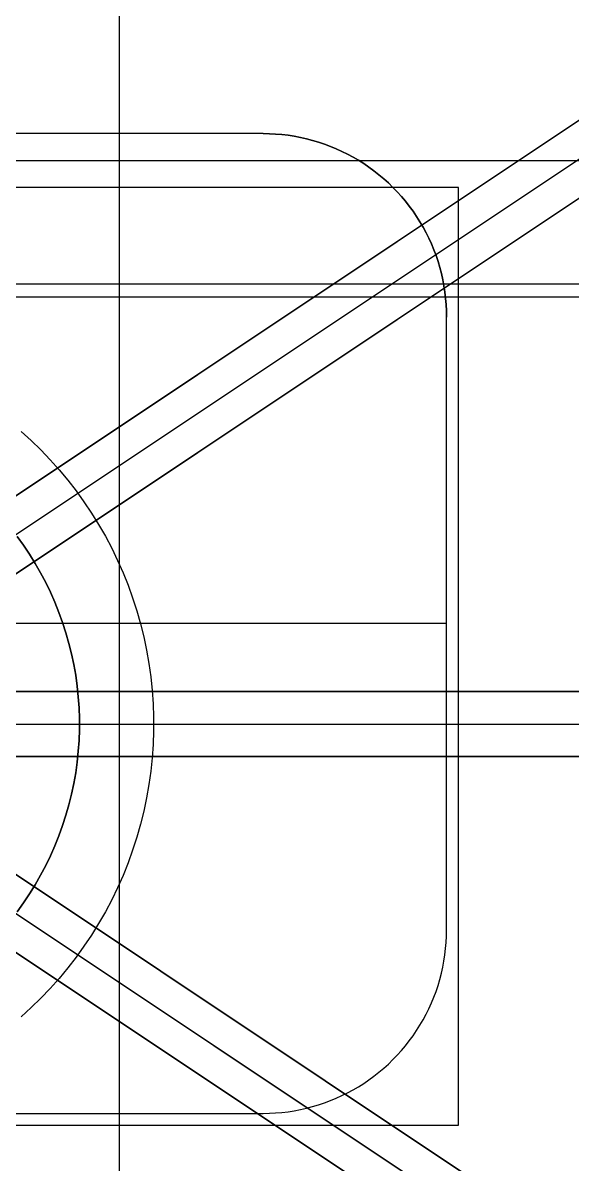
# Model space of a CAD drawing. Header units: millimetres. Extents: x 420 to 781, y -50 to 250.
# Drawn here: x 622.4 to 664.8, y 66.1 to 154 of the extents above; entities that cross this region are included whole.
import ezdxf

# ---------------------------------------------------------------- set-up
doc = ezdxf.new("R2010")
doc.units = ezdxf.units.MM
doc.header["$MEASUREMENT"] = 0
doc.layers.add('Default', color=178, linetype='Continuous', true_color=0x000000)

msp = doc.modelspace()

# ---------------------------------------------------------------- linework, layer by layer
at = {"layer": 'Default'}
for p, q in [((448.613, 2.08, 92), (748.613, 202.08, 92)), ((448.613, 2.08), (748.613, 202.08)), ((448.613, 2.08, -80), (748.613, 202.08, -80)), ((751.387, 2.08), (451.387, 202.08)), ((451.387, 202.08), (751.387, 2.08)), ((451.387, 202.08, -80), (751.387, 2.08, -80)), ((450, 200), (750, 0)), ((750, 200, 92), (450, 0, 92)), ((450, 200, 92), (750, 0, 92)), ((629.871, 0, 358.8), (629.871, 200, 358.8)), ((629.871, 0, 354.8), (629.871, 200, 354.8)), ((629.871, 0, 454.8), (629.871, 200, 454.8)), ((629.871, 0, 450.8), (629.871, 200, 450.8)), ((448.613, 197.92), (748.613, -2.08)), ((748.613, -2.08), (448.613, 197.92)), ((748.613, -2.08, -80), (448.613, 197.92, -80)), ((751.387, 197.92, 92), (451.387, -2.08, 92)), ((751.387, 197.92), (451.387, -2.08)), ((751.387, 197.92, -80), (451.387, -2.08, -80)), ((737.993, 195, 92), (452.993, 5, 92)), ((737.993, 195, 172), (452.993, 5, 172)), ((737.993, 195, 132), (452.993, 5, 132)), ((452.993, 195, 92), (737.993, 5, 92)), ((452.993, 195, 172), (737.993, 5, 172)), ((452.993, 195, 132), (737.993, 5, 132)), ((742.5, 195, 172), (457.5, 5, 172)), ((457.5, 195, 172), (742.5, 5, 172)), ((462.007, 5, 92), (747.007, 195, 92)), ((462.007, 5, 172), (747.007, 195, 172)), ((462.007, 5, 132), (747.007, 195, 132)), ((747.007, 5, 92), (462.007, 195, 92)), ((747.007, 5, 172), (462.007, 195, 172)), ((747.007, 5, 132), (462.007, 195, 132)), ((640.937, 145.5, 172), (581.621, 145.5, 172)), ((640.937, 145.5, 179.8), (581.621, 145.5, 179.8)), ((640.937, 145.5, 175.9), (581.621, 145.5, 175.9)), ((640.937, 145.5, 172), (640.937, 145.5, 179.8)), ((641.42, 145.492, 172), (640.937, 145.5, 172)), ((641.42, 145.492, 179.8), (640.937, 145.5, 179.8)), ((640.937, 145.5, 175.9), (641.42, 145.492, 175.9)), ((641.902, 145.467, 172), (641.42, 145.492, 172)), ((641.902, 145.467, 179.8), (641.42, 145.492, 179.8)), ((641.42, 145.492, 175.9), (641.902, 145.467, 175.9)), ((642.383, 145.426, 172), (641.902, 145.467, 172)), ((642.383, 145.426, 179.8), (641.902, 145.467, 179.8)), ((641.902, 145.467, 175.9), (642.383, 145.426, 175.9)), ((642.863, 145.368, 172), (642.383, 145.426, 172)), ((642.863, 145.368, 179.8), (642.383, 145.426, 179.8)), ((642.383, 145.426, 175.9), (642.863, 145.368, 175.9)), ((643.34, 145.294, 172), (642.863, 145.368, 172)), ((643.34, 145.294, 179.8), (642.863, 145.368, 179.8)), ((642.863, 145.368, 175.9), (643.34, 145.294, 175.9)), ((643.814, 145.204, 172), (643.34, 145.294, 172)), ((643.814, 145.204, 179.8), (643.34, 145.294, 179.8)), ((643.34, 145.294, 175.9), (643.814, 145.204, 175.9)), ((644.286, 145.098, 172), (643.814, 145.204, 172)), ((644.286, 145.098, 179.8), (643.814, 145.204, 179.8)), ((643.814, 145.204, 175.9), (644.286, 145.098, 175.9)), ((644.753, 144.976, 172), (644.286, 145.098, 172)), ((644.753, 144.976, 179.8), (644.286, 145.098, 179.8)), ((644.286, 145.098, 175.9), (644.753, 144.976, 175.9)), ((645.215, 144.837, 172), (644.753, 144.976, 172)), ((645.215, 144.837, 179.8), (644.753, 144.976, 179.8)), ((644.753, 144.976, 175.9), (645.215, 144.837, 175.9)), ((645.673, 144.683, 172), (645.215, 144.837, 172)), ((645.673, 144.683, 179.8), (645.215, 144.837, 179.8)), ((645.215, 144.837, 175.9), (645.673, 144.683, 175.9)), ((646.125, 144.514, 172), (645.673, 144.683, 172)), ((646.125, 144.514, 179.8), (645.673, 144.683, 179.8)), ((645.673, 144.683, 175.9), (646.125, 144.514, 175.9)), ((646.571, 144.329, 172), (646.125, 144.514, 172)), ((646.571, 144.329, 179.8), (646.125, 144.514, 179.8)), ((646.125, 144.514, 175.9), (646.571, 144.329, 175.9)), ((647.011, 144.129, 172), (646.571, 144.329, 172)), ((647.011, 144.129, 179.8), (646.571, 144.329, 179.8)), ((646.571, 144.329, 175.9), (647.011, 144.129, 175.9)), ((580.904, 143.416, 301.202), (776.241, 143.416, 344.135)), ((647.443, 143.914, 172), (647.011, 144.129, 172)), ((647.443, 143.914, 179.8), (647.011, 144.129, 179.8)), ((647.011, 144.129, 175.9), (647.443, 143.914, 175.9)), ((647.868, 143.685, 172), (647.443, 143.914, 172)), ((647.868, 143.685, 179.8), (647.443, 143.914, 179.8)), ((647.443, 143.914, 175.9), (647.868, 143.685, 175.9)), ((648.285, 143.441, 172), (647.868, 143.685, 172)), ((648.285, 143.441, 179.8), (647.868, 143.685, 179.8)), ((647.868, 143.685, 175.9), (648.285, 143.441, 175.9)), ((648.693, 143.183, 172), (648.285, 143.441, 172)), ((648.693, 143.183, 179.8), (648.285, 143.441, 179.8)), ((648.285, 143.441, 175.9), (648.693, 143.183, 175.9)), ((649.093, 142.912, 172), (648.693, 143.183, 172)), ((649.093, 142.912, 179.8), (648.693, 143.183, 179.8)), ((648.693, 143.183, 175.9), (649.093, 142.912, 175.9)), ((649.482, 142.626, 172), (649.093, 142.912, 172)), ((649.482, 142.626, 179.8), (649.093, 142.912, 179.8)), ((649.093, 142.912, 175.9), (649.482, 142.626, 175.9)), ((649.862, 142.328, 172), (649.482, 142.626, 172)), ((649.862, 142.328, 179.8), (649.482, 142.626, 179.8)), ((649.482, 142.626, 175.9), (649.862, 142.328, 175.9)), ((650.231, 142.017, 172), (649.862, 142.328, 172)), ((650.231, 142.017, 179.8), (649.862, 142.328, 179.8)), ((649.862, 142.328, 175.9), (650.231, 142.017, 175.9)), ((650.59, 141.693, 172), (650.231, 142.017, 172)), ((650.59, 141.693, 179.8), (650.231, 142.017, 179.8)), ((650.231, 142.017, 175.9), (650.59, 141.693, 175.9)), ((650.937, 141.358, 172), (650.59, 141.693, 172)), ((650.937, 141.358, 179.8), (650.59, 141.693, 179.8)), ((650.59, 141.693, 175.9), (650.937, 141.358, 175.9)), ((655.99, 141.358, 172), (571.621, 141.358, 172)), ((651.273, 141.011, 172), (650.937, 141.358, 172)), ((651.273, 141.011, 179.8), (650.937, 141.358, 179.8)), ((650.937, 141.358, 172), (650.937, 141.358, 179.8)), ((650.937, 141.358, 175.9), (651.273, 141.011, 175.9)), ((651.596, 140.652, 172), (651.273, 141.011, 172)), ((651.596, 140.652, 179.8), (651.273, 141.011, 179.8)), ((651.273, 141.011, 175.9), (651.596, 140.652, 175.9)), ((655.99, 69.089, 172), (655.99, 141.358, 172)), ((651.907, 140.283, 172), (651.596, 140.652, 172)), ((651.907, 140.283, 179.8), (651.596, 140.652, 179.8)), ((651.596, 140.652, 175.9), (651.907, 140.283, 175.9)), ((652.206, 139.903, 172), (651.907, 140.283, 172)), ((652.206, 139.903, 179.8), (651.907, 140.283, 179.8)), ((651.907, 140.283, 175.9), (652.206, 139.903, 175.9)), ((652.491, 139.513, 172), (652.206, 139.903, 172)), ((652.491, 139.513, 179.8), (652.206, 139.903, 179.8)), ((652.206, 139.903, 175.9), (652.491, 139.513, 175.9)), ((652.763, 139.114, 172), (652.491, 139.513, 172)), ((652.763, 139.114, 179.8), (652.491, 139.513, 179.8)), ((652.491, 139.513, 175.9), (652.763, 139.114, 175.9)), ((653.02, 138.706, 172), (652.763, 139.114, 172)), ((653.02, 138.706, 179.8), (652.763, 139.114, 179.8)), ((652.763, 139.114, 175.9), (653.02, 138.706, 175.9)), ((653.264, 138.289, 172), (653.02, 138.706, 172)), ((653.264, 138.289, 179.8), (653.02, 138.706, 179.8)), ((653.02, 138.706, 175.9), (653.264, 138.289, 175.9)), ((653.494, 137.864, 172), (653.264, 138.289, 172)), ((653.494, 137.864, 179.8), (653.264, 138.289, 179.8)), ((653.264, 138.289, 175.9), (653.494, 137.864, 175.9)), ((653.709, 137.432, 172), (653.494, 137.864, 172)), ((653.709, 137.432, 179.8), (653.494, 137.864, 179.8)), ((653.494, 137.864, 175.9), (653.709, 137.432, 175.9)), ((653.909, 136.992, 172), (653.709, 137.432, 172)), ((653.909, 136.992, 179.8), (653.709, 137.432, 179.8)), ((653.709, 137.432, 175.9), (653.909, 136.992, 175.9)), ((654.093, 136.546, 172), (653.909, 136.992, 172)), ((654.093, 136.546, 179.8), (653.909, 136.992, 179.8)), ((653.909, 136.992, 175.9), (654.093, 136.546, 175.9)), ((654.263, 136.094, 172), (654.093, 136.546, 172)), ((654.263, 136.094, 179.8), (654.093, 136.546, 179.8)), ((654.093, 136.546, 175.9), (654.263, 136.094, 175.9)), ((654.417, 135.636, 172), (654.263, 136.094, 172)), ((654.417, 135.636, 179.8), (654.263, 136.094, 179.8)), ((654.263, 136.094, 175.9), (654.417, 135.636, 175.9)), ((654.555, 135.173, 172), (654.417, 135.636, 172)), ((654.555, 135.173, 179.8), (654.417, 135.636, 179.8)), ((654.417, 135.636, 175.9), (654.555, 135.173, 175.9)), ((654.677, 134.706, 172), (654.555, 135.173, 172)), ((654.677, 134.706, 179.8), (654.555, 135.173, 179.8)), ((654.555, 135.173, 175.9), (654.677, 134.706, 175.9)), ((654.784, 134.235, 172), (654.677, 134.706, 172)), ((654.784, 134.235, 179.8), (654.677, 134.706, 179.8)), ((654.677, 134.706, 175.9), (654.784, 134.235, 175.9)), ((583.158, 133.916, 290.947), (778.495, 133.916, 333.88)), ((654.874, 133.761, 172), (654.784, 134.235, 172)), ((654.874, 133.761, 179.8), (654.784, 134.235, 179.8)), ((654.784, 134.235, 175.9), (654.874, 133.761, 175.9)), ((654.948, 133.284, 172), (654.874, 133.761, 172)), ((654.948, 133.284, 179.8), (654.874, 133.761, 179.8)), ((654.874, 133.761, 175.9), (654.948, 133.284, 175.9)), ((583.158, 132.916, 290.947), (778.495, 132.916, 333.88)), ((655.005, 132.804, 172), (654.948, 133.284, 172)), ((655.005, 132.804, 179.8), (654.948, 133.284, 179.8)), ((654.948, 133.284, 175.9), (655.005, 132.804, 175.9)), ((655.046, 132.323, 172), (655.005, 132.804, 172)), ((655.046, 132.323, 179.8), (655.005, 132.804, 179.8)), ((655.005, 132.804, 175.9), (655.046, 132.323, 175.9)), ((655.071, 131.841, 172), (655.046, 132.323, 172)), ((655.071, 131.841, 179.8), (655.046, 132.323, 179.8)), ((655.046, 132.323, 175.9), (655.071, 131.841, 175.9)), ((655.079, 131.358, 172), (655.071, 131.841, 172)), ((655.079, 131.358, 179.8), (655.071, 131.841, 179.8)), ((655.071, 131.841, 175.9), (655.079, 131.358, 175.9)), ((655.079, 84.142, 172), (655.079, 131.358, 172)), ((655.079, 84.142, 179.8), (655.079, 131.358, 179.8)), ((655.079, 131.358, 172), (655.079, 131.358, 179.8)), ((655.079, 84.142, 175.9), (655.079, 131.358, 175.9)), ((622.289, 122.548, 204.8), (623.059, 121.848, 204.8)), ((622.289, 122.548, 179.8), (623.059, 121.848, 179.8)), ((622.289, 122.548, 172), (623.059, 121.848, 172)), ((623.059, 121.848, 204.8), (623.805, 121.121, 204.8)), ((623.059, 121.848, 179.8), (623.805, 121.121, 179.8)), ((623.059, 121.848, 172), (623.805, 121.121, 172)), ((623.805, 121.121, 204.8), (624.525, 120.369, 204.8)), ((623.805, 121.121, 179.8), (624.525, 120.369, 179.8)), ((623.805, 121.121, 172), (624.525, 120.369, 172)), ((624.525, 120.369, 204.8), (625.219, 119.592, 204.8)), ((624.525, 120.369, 179.8), (625.219, 119.592, 179.8)), ((624.525, 120.369, 172), (625.219, 119.592, 172)), ((625.219, 119.592, 204.8), (625.885, 118.792, 204.8)), ((625.219, 119.592, 179.8), (625.885, 118.792, 179.8)), ((625.219, 119.592, 172), (625.885, 118.792, 172)), ((625.885, 118.792, 204.8), (626.523, 117.969, 204.8)), ((625.885, 118.792, 179.8), (626.523, 117.969, 179.8)), ((625.885, 118.792, 172), (626.523, 117.969, 172)), ((626.523, 117.969, 204.8), (627.132, 117.124, 204.8)), ((626.523, 117.969, 179.8), (627.132, 117.124, 179.8)), ((626.523, 117.969, 172), (627.132, 117.124, 172)), ((627.132, 117.124, 204.8), (627.712, 116.259, 204.8)), ((627.132, 117.124, 179.8), (627.712, 116.259, 179.8)), ((627.132, 117.124, 172), (627.712, 116.259, 172)), ((627.712, 116.259, 204.8), (628.261, 115.374, 204.8)), ((627.712, 116.259, 179.8), (628.261, 115.374, 179.8)), ((627.712, 116.259, 172), (628.261, 115.374, 172)), ((628.261, 115.374, 204.8), (628.779, 114.471, 204.8)), ((628.261, 115.374, 179.8), (628.779, 114.471, 179.8)), ((628.261, 115.374, 172), (628.779, 114.471, 172)), ((621.974, 114.465, 204.8), (622.465, 113.785, 204.8)), ((622.465, 113.785, 204.8), (621.974, 114.465, 204.8)), ((622.465, 113.785, 341.8), (621.974, 114.465, 341.8)), ((628.779, 114.471, 204.8), (629.266, 113.55, 204.8)), ((628.779, 114.471, 179.8), (629.266, 113.55, 179.8)), ((628.779, 114.471, 172), (629.266, 113.55, 172)), ((622.465, 113.785, 204.8), (622.931, 113.089, 204.8)), ((622.931, 113.089, 204.8), (622.465, 113.785, 204.8)), ((622.931, 113.089, 341.8), (622.465, 113.785, 341.8)), ((629.266, 113.55, 204.8), (629.72, 112.613, 204.8)), ((629.266, 113.55, 179.8), (629.72, 112.613, 179.8)), ((629.266, 113.55, 172), (629.72, 112.613, 172)), ((622.931, 113.089, 204.8), (623.373, 112.376, 204.8)), ((623.373, 112.376, 204.8), (622.931, 113.089, 204.8)), ((623.373, 112.376, 341.8), (622.931, 113.089, 341.8)), ((629.72, 112.613, 204.8), (630.141, 111.661, 204.8)), ((629.72, 112.613, 179.8), (630.141, 111.661, 179.8)), ((629.72, 112.613, 172), (630.141, 111.661, 172)), ((623.373, 112.376, 204.8), (623.79, 111.649, 204.8)), ((623.79, 111.649, 204.8), (623.373, 112.376, 204.8)), ((623.79, 111.649, 341.8), (623.373, 112.376, 341.8)), ((623.79, 111.649, 204.8), (624.182, 110.908, 204.8)), ((624.182, 110.908, 204.8), (623.79, 111.649, 204.8)), ((624.182, 110.908, 341.8), (623.79, 111.649, 341.8)), ((624.182, 110.908, 204.8), (624.547, 110.153, 204.8)), ((624.547, 110.153, 204.8), (624.182, 110.908, 204.8)), ((624.547, 110.153, 341.8), (624.182, 110.908, 341.8)), ((630.141, 111.661, 204.8), (630.529, 110.694, 204.8)), ((630.141, 111.661, 179.8), (630.529, 110.694, 179.8)), ((630.141, 111.661, 172), (630.529, 110.694, 172)), ((624.547, 110.153, 204.8), (624.887, 109.387, 204.8)), ((624.887, 109.387, 204.8), (624.547, 110.153, 204.8)), ((624.887, 109.387, 341.8), (624.547, 110.153, 341.8)), ((630.529, 110.694, 204.8), (630.883, 109.715, 204.8)), ((630.529, 110.694, 179.8), (630.883, 109.715, 179.8)), ((630.529, 110.694, 172), (630.883, 109.715, 172)), ((624.887, 109.387, 204.8), (625.199, 108.609, 204.8)), ((625.199, 108.609, 204.8), (624.887, 109.387, 204.8)), ((625.199, 108.609, 341.8), (624.887, 109.387, 341.8)), ((630.883, 109.715, 204.8), (631.203, 108.724, 204.8)), ((630.883, 109.715, 179.8), (631.203, 108.724, 179.8)), ((630.883, 109.715, 172), (631.203, 108.724, 172)), ((625.199, 108.609, 204.8), (625.484, 107.821, 204.8)), ((625.484, 107.821, 204.8), (625.199, 108.609, 204.8)), ((625.484, 107.821, 341.8), (625.199, 108.609, 341.8)), ((631.203, 108.724, 204.8), (631.489, 107.723, 204.8)), ((631.203, 108.724, 179.8), (631.489, 107.723, 179.8)), ((631.203, 108.724, 172), (631.489, 107.723, 172)), ((655.079, 107.75, 172), (567.479, 107.75, 172)), ((655.079, 107.75, 179.8), (567.479, 107.75, 179.8)), ((625.484, 107.821, 204.8), (625.742, 107.023, 204.8)), ((625.742, 107.023, 204.8), (625.484, 107.821, 204.8)), ((625.742, 107.023, 341.8), (625.484, 107.821, 341.8)), ((631.489, 107.723, 204.8), (631.74, 106.712, 204.8)), ((631.489, 107.723, 179.8), (631.74, 106.712, 179.8)), ((631.489, 107.723, 172), (631.74, 106.712, 172)), ((655.079, 107.75, 172), (655.079, 107.75, 179.8)), ((625.742, 107.023, 204.8), (625.972, 106.217, 204.8)), ((625.972, 106.217, 204.8), (625.742, 107.023, 204.8)), ((625.972, 106.217, 341.8), (625.742, 107.023, 341.8)), ((631.74, 106.712, 204.8), (631.955, 105.693, 204.8)), ((631.74, 106.712, 179.8), (631.955, 105.693, 179.8)), ((631.74, 106.712, 172), (631.955, 105.693, 172)), ((625.972, 106.217, 204.8), (626.173, 105.403, 204.8)), ((626.173, 105.403, 204.8), (625.972, 106.217, 204.8)), ((626.173, 105.403, 341.8), (625.972, 106.217, 341.8)), ((631.955, 105.693, 204.8), (632.135, 104.667, 204.8)), ((631.955, 105.693, 179.8), (632.135, 104.667, 179.8)), ((631.955, 105.693, 172), (632.135, 104.667, 172)), ((626.173, 105.403, 204.8), (626.347, 104.583, 204.8)), ((626.347, 104.583, 204.8), (626.173, 105.403, 204.8)), ((626.347, 104.583, 341.8), (626.173, 105.403, 341.8)), ((632.135, 104.667, 204.8), (632.279, 103.636, 204.8)), ((632.135, 104.667, 179.8), (632.279, 103.636, 179.8)), ((632.135, 104.667, 172), (632.279, 103.636, 172)), ((626.347, 104.583, 204.8), (626.491, 103.757, 204.8)), ((626.491, 103.757, 204.8), (626.347, 104.583, 204.8)), ((626.491, 103.757, 341.8), (626.347, 104.583, 341.8)), ((626.491, 103.757, 204.8), (626.607, 102.927, 204.8)), ((626.607, 102.927, 204.8), (626.491, 103.757, 204.8)), ((626.607, 102.927, 341.8), (626.491, 103.757, 341.8)), ((626.607, 102.927, 204.8), (626.695, 102.093, 204.8)), ((626.695, 102.093, 204.8), (626.607, 102.927, 204.8)), ((626.695, 102.093, 341.8), (626.607, 102.927, 341.8)), ((632.279, 103.636, 204.8), (632.387, 102.6, 204.8)), ((632.279, 103.636, 179.8), (632.387, 102.6, 179.8)), ((632.279, 103.636, 172), (632.387, 102.6, 172)), ((750, 102.5, -80), (450, 102.5, -80)), ((750, 102.5), (450, 102.5)), ((750, 102.5, 92), (450, 102.5, 92)), ((750, 102.5, 172), (450, 102.5, 172)), ((450, 102.5, 92), (750, 102.5, 92)), ((626.695, 102.093, 204.8), (626.753, 101.257, 204.8)), ((626.753, 101.257, 204.8), (626.695, 102.093, 204.8)), ((626.753, 101.257, 341.8), (626.695, 102.093, 341.8)), ((632.387, 102.6, 204.8), (632.459, 101.561, 204.8)), ((632.387, 102.6, 179.8), (632.459, 101.561, 179.8)), ((632.387, 102.6, 172), (632.459, 101.561, 172)), ((626.753, 101.257, 204.8), (626.782, 100.419, 204.8)), ((626.782, 100.419, 204.8), (626.753, 101.257, 204.8)), ((626.782, 100.419, 341.8), (626.753, 101.257, 341.8)), ((632.459, 101.561, 204.8), (632.495, 100.521, 204.8)), ((632.459, 101.561, 179.8), (632.495, 100.521, 179.8)), ((632.459, 101.561, 172), (632.495, 100.521, 172)), ((626.782, 100.419, 204.8), (626.782, 99.581, 204.8)), ((626.782, 99.581, 204.8), (626.782, 100.419, 204.8)), ((626.782, 99.581, 341.8), (626.782, 100.419, 341.8)), ((632.495, 100.521, 204.8), (632.495, 99.479, 204.8)), ((632.495, 100.521, 179.8), (632.495, 99.479, 179.8)), ((632.495, 100.521, 172), (632.495, 99.479, 172)), ((450, 100, 88), (750, 100, 88)), ((450, 100, 92), (750, 100, 92)), ((450, 100), (750, 100)), ((450, 100), (750, 100)), ((450, 100, 4), (750, 100, 4)), ((626.782, 99.581, 204.8), (626.753, 98.743, 204.8)), ((626.753, 98.743, 204.8), (626.782, 99.581, 204.8)), ((626.753, 98.743, 341.8), (626.782, 99.581, 341.8)), ((632.495, 99.479, 204.8), (632.459, 98.439, 204.8)), ((632.495, 99.479, 179.8), (632.459, 98.439, 179.8)), ((632.495, 99.479, 172), (632.459, 98.439, 172)), ((626.753, 98.743, 204.8), (626.695, 97.907, 204.8)), ((626.695, 97.907, 204.8), (626.753, 98.743, 204.8)), ((626.695, 97.907, 341.8), (626.753, 98.743, 341.8)), ((626.695, 97.907, 204.8), (626.607, 97.073, 204.8)), ((626.607, 97.073, 204.8), (626.695, 97.907, 204.8)), ((626.607, 97.073, 341.8), (626.695, 97.907, 341.8)), ((632.459, 98.439, 204.8), (632.387, 97.4, 204.8)), ((632.459, 98.439, 179.8), (632.387, 97.4, 179.8)), ((632.459, 98.439, 172), (632.387, 97.4, 172)), ((450, 97.5, -80), (750, 97.5, -80)), ((450, 97.5), (750, 97.5)), ((450, 97.5, 92), (750, 97.5, 92)), ((450, 97.5, 172), (750, 97.5, 172)), ((750, 97.5, 92), (450, 97.5, 92)), ((626.607, 97.073, 204.8), (626.491, 96.243, 204.8)), ((626.491, 96.243, 204.8), (626.607, 97.073, 204.8)), ((626.491, 96.243, 341.8), (626.607, 97.073, 341.8)), ((632.387, 97.4, 204.8), (632.279, 96.364, 204.8)), ((632.387, 97.4, 179.8), (632.279, 96.364, 179.8)), ((632.387, 97.4, 172), (632.279, 96.364, 172)), ((626.491, 96.243, 204.8), (626.347, 95.417, 204.8)), ((626.347, 95.417, 204.8), (626.491, 96.243, 204.8)), ((626.347, 95.417, 341.8), (626.491, 96.243, 341.8)), ((632.279, 96.364, 204.8), (632.135, 95.333, 204.8)), ((632.279, 96.364, 179.8), (632.135, 95.333, 179.8)), ((632.279, 96.364, 172), (632.135, 95.333, 172)), ((626.347, 95.417, 204.8), (626.173, 94.597, 204.8)), ((626.173, 94.597, 204.8), (626.347, 95.417, 204.8)), ((626.173, 94.597, 341.8), (626.347, 95.417, 341.8)), ((632.135, 95.333, 204.8), (631.955, 94.307, 204.8)), ((632.135, 95.333, 179.8), (631.955, 94.307, 179.8)), ((632.135, 95.333, 172), (631.955, 94.307, 172)), ((626.173, 94.597, 204.8), (625.972, 93.783, 204.8)), ((625.972, 93.783, 204.8), (626.173, 94.597, 204.8)), ((625.972, 93.783, 341.8), (626.173, 94.597, 341.8)), ((631.955, 94.307, 204.8), (631.74, 93.288, 204.8)), ((631.955, 94.307, 179.8), (631.74, 93.288, 179.8)), ((631.955, 94.307, 172), (631.74, 93.288, 172)), ((625.972, 93.783, 204.8), (625.742, 92.977, 204.8)), ((625.742, 92.977, 204.8), (625.972, 93.783, 204.8)), ((625.742, 92.977, 341.8), (625.972, 93.783, 341.8)), ((631.74, 93.288, 204.8), (631.489, 92.277, 204.8)), ((631.74, 93.288, 179.8), (631.489, 92.277, 179.8)), ((631.74, 93.288, 172), (631.489, 92.277, 172)), ((625.742, 92.977, 204.8), (625.484, 92.179, 204.8)), ((625.484, 92.179, 204.8), (625.742, 92.977, 204.8)), ((625.484, 92.179, 341.8), (625.742, 92.977, 341.8)), ((625.484, 92.179, 204.8), (625.199, 91.391, 204.8)), ((625.199, 91.391, 204.8), (625.484, 92.179, 204.8)), ((625.199, 91.391, 341.8), (625.484, 92.179, 341.8)), ((631.489, 92.277, 204.8), (631.203, 91.276, 204.8)), ((631.489, 92.277, 179.8), (631.203, 91.276, 179.8)), ((631.489, 92.277, 172), (631.203, 91.276, 172)), ((624.887, 90.613, 204.8), (624.547, 89.847, 204.8)), ((624.547, 89.847, 204.8), (624.887, 90.613, 204.8)), ((624.547, 89.847, 341.8), (624.887, 90.613, 341.8)), ((625.199, 91.391, 204.8), (624.887, 90.613, 204.8)), ((624.887, 90.613, 204.8), (625.199, 91.391, 204.8)), ((624.887, 90.613, 341.8), (625.199, 91.391, 341.8)), ((631.203, 91.276, 204.8), (630.883, 90.285, 204.8)), ((631.203, 91.276, 179.8), (630.883, 90.285, 179.8)), ((631.203, 91.276, 172), (630.883, 90.285, 172)), ((624.547, 89.847, 204.8), (624.182, 89.092, 204.8)), ((624.182, 89.092, 204.8), (624.547, 89.847, 204.8)), ((624.182, 89.092, 341.8), (624.547, 89.847, 341.8)), ((630.883, 90.285, 204.8), (630.529, 89.306, 204.8)), ((630.883, 90.285, 179.8), (630.529, 89.306, 179.8)), ((630.883, 90.285, 172), (630.529, 89.306, 172)), ((624.182, 89.092, 204.8), (623.79, 88.351, 204.8)), ((623.79, 88.351, 204.8), (624.182, 89.092, 204.8)), ((623.79, 88.351, 341.8), (624.182, 89.092, 341.8)), ((630.529, 89.306, 204.8), (630.141, 88.339, 204.8)), ((630.529, 89.306, 179.8), (630.141, 88.339, 179.8)), ((630.529, 89.306, 172), (630.141, 88.339, 172)), ((623.79, 88.351, 204.8), (623.373, 87.624, 204.8)), ((623.373, 87.624, 204.8), (623.79, 88.351, 204.8)), ((623.373, 87.624, 341.8), (623.79, 88.351, 341.8)), ((630.141, 88.339, 204.8), (629.72, 87.387, 204.8)), ((630.141, 88.339, 179.8), (629.72, 87.387, 179.8)), ((630.141, 88.339, 172), (629.72, 87.387, 172)), ((623.373, 87.624, 204.8), (622.931, 86.911, 204.8)), ((622.931, 86.911, 204.8), (623.373, 87.624, 204.8)), ((622.931, 86.911, 341.8), (623.373, 87.624, 341.8)), ((629.72, 87.387, 204.8), (629.266, 86.45, 204.8)), ((629.72, 87.387, 179.8), (629.266, 86.45, 179.8)), ((629.72, 87.387, 172), (629.266, 86.45, 172)), ((622.465, 86.215, 204.8), (621.974, 85.535, 204.8)), ((621.974, 85.535, 204.8), (622.465, 86.215, 204.8)), ((621.974, 85.535, 341.8), (622.465, 86.215, 341.8)), ((622.931, 86.911, 204.8), (622.465, 86.215, 204.8)), ((622.465, 86.215, 204.8), (622.931, 86.911, 204.8)), ((622.465, 86.215, 341.8), (622.931, 86.911, 341.8)), ((629.266, 86.45, 204.8), (628.779, 85.529, 204.8)), ((629.266, 86.45, 179.8), (628.779, 85.529, 179.8)), ((629.266, 86.45, 172), (628.779, 85.529, 172)), ((628.779, 85.529, 204.8), (628.261, 84.626, 204.8)), ((628.779, 85.529, 179.8), (628.261, 84.626, 179.8)), ((628.779, 85.529, 172), (628.261, 84.626, 172)), ((628.261, 84.626, 204.8), (627.712, 83.741, 204.8)), ((628.261, 84.626, 179.8), (627.712, 83.741, 179.8)), ((628.261, 84.626, 172), (627.712, 83.741, 172)), ((627.712, 83.741, 204.8), (627.132, 82.876, 204.8)), ((627.712, 83.741, 179.8), (627.132, 82.876, 179.8)), ((627.712, 83.741, 172), (627.132, 82.876, 172)), ((655.046, 83.177, 172), (655.071, 83.659, 172)), ((655.046, 83.177, 179.8), (655.071, 83.659, 179.8)), ((655.046, 83.177, 175.9), (655.071, 83.659, 175.9)), ((655.071, 83.659, 172), (655.079, 84.142, 172)), ((655.071, 83.659, 179.8), (655.079, 84.142, 179.8)), ((655.071, 83.659, 175.9), (655.079, 84.142, 175.9)), ((655.079, 84.142, 179.8), (655.079, 84.142, 172)), ((627.132, 82.876, 204.8), (626.523, 82.031, 204.8)), ((627.132, 82.876, 179.8), (626.523, 82.031, 179.8)), ((627.132, 82.876, 172), (626.523, 82.031, 172)), ((654.948, 82.216, 172), (655.005, 82.696, 172)), ((654.948, 82.216, 179.8), (655.005, 82.696, 179.8)), ((654.948, 82.216, 175.9), (655.005, 82.696, 175.9)), ((655.005, 82.696, 172), (655.046, 83.177, 172)), ((655.005, 82.696, 179.8), (655.046, 83.177, 179.8)), ((655.005, 82.696, 175.9), (655.046, 83.177, 175.9)), ((626.523, 82.031, 204.8), (625.885, 81.208, 204.8)), ((626.523, 82.031, 179.8), (625.885, 81.208, 179.8)), ((626.523, 82.031, 172), (625.885, 81.208, 172)), ((654.874, 81.739, 172), (654.948, 82.216, 172)), ((654.874, 81.739, 179.8), (654.948, 82.216, 179.8)), ((654.874, 81.739, 175.9), (654.948, 82.216, 175.9)), ((625.885, 81.208, 204.8), (625.219, 80.408, 204.8)), ((625.885, 81.208, 179.8), (625.219, 80.408, 179.8)), ((625.885, 81.208, 172), (625.219, 80.408, 172)), ((654.677, 80.794, 172), (654.784, 81.265, 172)), ((654.677, 80.794, 179.8), (654.784, 81.265, 179.8)), ((654.677, 80.794, 175.9), (654.784, 81.265, 175.9)), ((654.784, 81.265, 172), (654.874, 81.739, 172)), ((654.784, 81.265, 179.8), (654.874, 81.739, 179.8)), ((654.784, 81.265, 175.9), (654.874, 81.739, 175.9)), ((625.219, 80.408, 204.8), (624.525, 79.631, 204.8)), ((625.219, 80.408, 179.8), (624.525, 79.631, 179.8)), ((625.219, 80.408, 172), (624.525, 79.631, 172)), ((654.417, 79.864, 172), (654.555, 80.327, 172)), ((654.417, 79.864, 179.8), (654.555, 80.327, 179.8)), ((654.417, 79.864, 175.9), (654.555, 80.327, 175.9)), ((654.555, 80.327, 172), (654.677, 80.794, 172)), ((654.555, 80.327, 179.8), (654.677, 80.794, 179.8)), ((654.555, 80.327, 175.9), (654.677, 80.794, 175.9)), ((624.525, 79.631, 204.8), (623.805, 78.879, 204.8)), ((624.525, 79.631, 179.8), (623.805, 78.879, 179.8)), ((624.525, 79.631, 172), (623.805, 78.879, 172)), ((654.093, 78.954, 172), (654.263, 79.406, 172)), ((654.093, 78.954, 179.8), (654.263, 79.406, 179.8)), ((654.093, 78.954, 175.9), (654.263, 79.406, 175.9)), ((654.263, 79.406, 172), (654.417, 79.864, 172)), ((654.263, 79.406, 179.8), (654.417, 79.864, 179.8)), ((654.263, 79.406, 175.9), (654.417, 79.864, 175.9)), ((623.805, 78.879, 204.8), (623.059, 78.152, 204.8)), ((623.805, 78.879, 179.8), (623.059, 78.152, 179.8)), ((623.805, 78.879, 172), (623.059, 78.152, 172)), ((653.709, 78.068, 172), (653.909, 78.508, 172)), ((653.709, 78.068, 179.8), (653.909, 78.508, 179.8)), ((653.709, 78.068, 175.9), (653.909, 78.508, 175.9)), ((653.909, 78.508, 172), (654.093, 78.954, 172)), ((653.909, 78.508, 179.8), (654.093, 78.954, 179.8)), ((653.909, 78.508, 175.9), (654.093, 78.954, 175.9)), ((623.059, 78.152, 204.8), (622.289, 77.452, 204.8)), ((623.059, 78.152, 179.8), (622.289, 77.452, 179.8)), ((623.059, 78.152, 172), (622.289, 77.452, 172)), ((653.264, 77.211, 172), (653.494, 77.636, 172)), ((653.264, 77.211, 179.8), (653.494, 77.636, 179.8)), ((653.264, 77.211, 175.9), (653.494, 77.636, 175.9)), ((653.494, 77.636, 172), (653.709, 78.068, 172)), ((653.494, 77.636, 179.8), (653.709, 78.068, 179.8)), ((653.494, 77.636, 175.9), (653.709, 78.068, 175.9)), ((652.763, 76.386, 172), (653.02, 76.794, 172)), ((652.763, 76.386, 179.8), (653.02, 76.794, 179.8)), ((652.763, 76.386, 175.9), (653.02, 76.794, 175.9)), ((653.02, 76.794, 172), (653.264, 77.211, 172)), ((653.02, 76.794, 179.8), (653.264, 77.211, 179.8)), ((653.02, 76.794, 175.9), (653.264, 77.211, 175.9)), ((652.206, 75.597, 172), (652.491, 75.987, 172)), ((652.206, 75.597, 179.8), (652.491, 75.987, 179.8)), ((652.206, 75.597, 175.9), (652.491, 75.987, 175.9)), ((652.491, 75.987, 172), (652.763, 76.386, 172)), ((652.491, 75.987, 179.8), (652.763, 76.386, 179.8)), ((652.491, 75.987, 175.9), (652.763, 76.386, 175.9)), ((651.273, 74.489, 172), (651.596, 74.848, 172)), ((651.273, 74.489, 179.8), (651.596, 74.848, 179.8)), ((651.273, 74.489, 175.9), (651.596, 74.848, 175.9)), ((651.596, 74.848, 172), (651.907, 75.217, 172)), ((651.596, 74.848, 179.8), (651.907, 75.217, 179.8)), ((651.596, 74.848, 175.9), (651.907, 75.217, 175.9)), ((651.907, 75.217, 172), (652.206, 75.597, 172)), ((651.907, 75.217, 179.8), (652.206, 75.597, 179.8)), ((651.907, 75.217, 175.9), (652.206, 75.597, 175.9)), ((650.59, 73.807, 172), (650.937, 74.142, 172)), ((650.59, 73.807, 179.8), (650.937, 74.142, 179.8)), ((650.59, 73.807, 175.9), (650.937, 74.142, 175.9)), ((650.937, 74.142, 172), (651.273, 74.489, 172)), ((650.937, 74.142, 179.8), (651.273, 74.489, 179.8)), ((650.937, 74.142, 175.9), (651.273, 74.489, 175.9)), ((650.937, 74.142, 179.8), (650.937, 74.142, 172)), ((649.482, 72.874, 172), (649.862, 73.172, 172)), ((649.482, 72.874, 179.8), (649.862, 73.172, 179.8)), ((649.482, 72.874, 175.9), (649.862, 73.172, 175.9)), ((649.862, 73.172, 172), (650.231, 73.483, 172)), ((649.862, 73.172, 179.8), (650.231, 73.483, 179.8)), ((649.862, 73.172, 175.9), (650.231, 73.483, 175.9)), ((650.231, 73.483, 172), (650.59, 73.807, 172)), ((650.231, 73.483, 179.8), (650.59, 73.807, 179.8)), ((650.231, 73.483, 175.9), (650.59, 73.807, 175.9)), ((648.285, 72.059, 172), (648.693, 72.317, 172)), ((648.285, 72.059, 179.8), (648.693, 72.317, 179.8)), ((648.285, 72.059, 175.9), (648.693, 72.317, 175.9)), ((648.693, 72.317, 172), (649.093, 72.588, 172)), ((648.693, 72.317, 179.8), (649.093, 72.588, 179.8)), ((648.693, 72.317, 175.9), (649.093, 72.588, 175.9)), ((649.093, 72.588, 172), (649.482, 72.874, 172)), ((649.093, 72.588, 179.8), (649.482, 72.874, 179.8)), ((649.093, 72.588, 175.9), (649.482, 72.874, 175.9)), ((646.571, 71.171, 172), (647.011, 71.371, 172)), ((646.571, 71.171, 179.8), (647.011, 71.371, 179.8)), ((646.571, 71.171, 175.9), (647.011, 71.371, 175.9)), ((647.011, 71.371, 172), (647.443, 71.586, 172)), ((647.011, 71.371, 179.8), (647.443, 71.586, 179.8)), ((647.011, 71.371, 175.9), (647.443, 71.586, 175.9)), ((647.443, 71.586, 172), (647.868, 71.815, 172)), ((647.443, 71.586, 179.8), (647.868, 71.815, 179.8)), ((647.443, 71.586, 175.9), (647.868, 71.815, 175.9)), ((647.868, 71.815, 172), (648.285, 72.059, 172)), ((647.868, 71.815, 179.8), (648.285, 72.059, 179.8)), ((647.868, 71.815, 175.9), (648.285, 72.059, 175.9)), ((643.814, 70.296, 172), (644.286, 70.402, 172)), ((643.814, 70.296, 179.8), (644.286, 70.402, 179.8)), ((643.814, 70.296, 175.9), (644.286, 70.402, 175.9)), ((644.286, 70.402, 172), (644.753, 70.524, 172)), ((644.286, 70.402, 179.8), (644.753, 70.524, 179.8)), ((644.286, 70.402, 175.9), (644.753, 70.524, 175.9)), ((644.753, 70.524, 172), (645.215, 70.663, 172)), ((644.753, 70.524, 179.8), (645.215, 70.663, 179.8)), ((644.753, 70.524, 175.9), (645.215, 70.663, 175.9)), ((645.215, 70.663, 172), (645.673, 70.817, 172)), ((645.215, 70.663, 179.8), (645.673, 70.817, 179.8)), ((645.215, 70.663, 175.9), (645.673, 70.817, 175.9)), ((645.673, 70.817, 172), (646.125, 70.986, 172)), ((645.673, 70.817, 179.8), (646.125, 70.986, 179.8)), ((645.673, 70.817, 175.9), (646.125, 70.986, 175.9)), ((646.125, 70.986, 172), (646.571, 71.171, 172)), ((646.125, 70.986, 179.8), (646.571, 71.171, 179.8)), ((646.125, 70.986, 175.9), (646.571, 71.171, 175.9)), ((581.621, 70, 172), (640.937, 70, 172)), ((581.621, 70, 179.8), (640.937, 70, 179.8)), ((581.621, 70, 175.9), (640.937, 70, 175.9)), ((640.937, 70, 172), (641.42, 70.008, 172)), ((640.937, 70, 179.8), (641.42, 70.008, 179.8)), ((640.937, 70, 175.9), (641.42, 70.008, 175.9)), ((640.937, 70, 179.8), (640.937, 70, 172)), ((641.42, 70.008, 172), (641.902, 70.033, 172)), ((641.42, 70.008, 179.8), (641.902, 70.033, 179.8)), ((641.42, 70.008, 175.9), (641.902, 70.033, 175.9)), ((641.902, 70.033, 172), (642.383, 70.074, 172)), ((641.902, 70.033, 179.8), (642.383, 70.074, 179.8)), ((641.902, 70.033, 175.9), (642.383, 70.074, 175.9)), ((642.383, 70.074, 172), (642.863, 70.132, 172)), ((642.383, 70.074, 179.8), (642.863, 70.132, 179.8)), ((642.383, 70.074, 175.9), (642.863, 70.132, 175.9)), ((642.863, 70.132, 172), (643.34, 70.206, 172)), ((642.863, 70.132, 179.8), (643.34, 70.206, 179.8)), ((642.863, 70.132, 175.9), (643.34, 70.206, 175.9)), ((643.34, 70.206, 172), (643.814, 70.296, 172)), ((643.34, 70.206, 179.8), (643.814, 70.296, 179.8)), ((643.34, 70.206, 175.9), (643.814, 70.296, 175.9)), ((571.621, 69.089, 172), (655.99, 69.089, 172))]:
    msp.add_line(p, q, dxfattribs=at)

doc.saveas('drawing.dxf')
